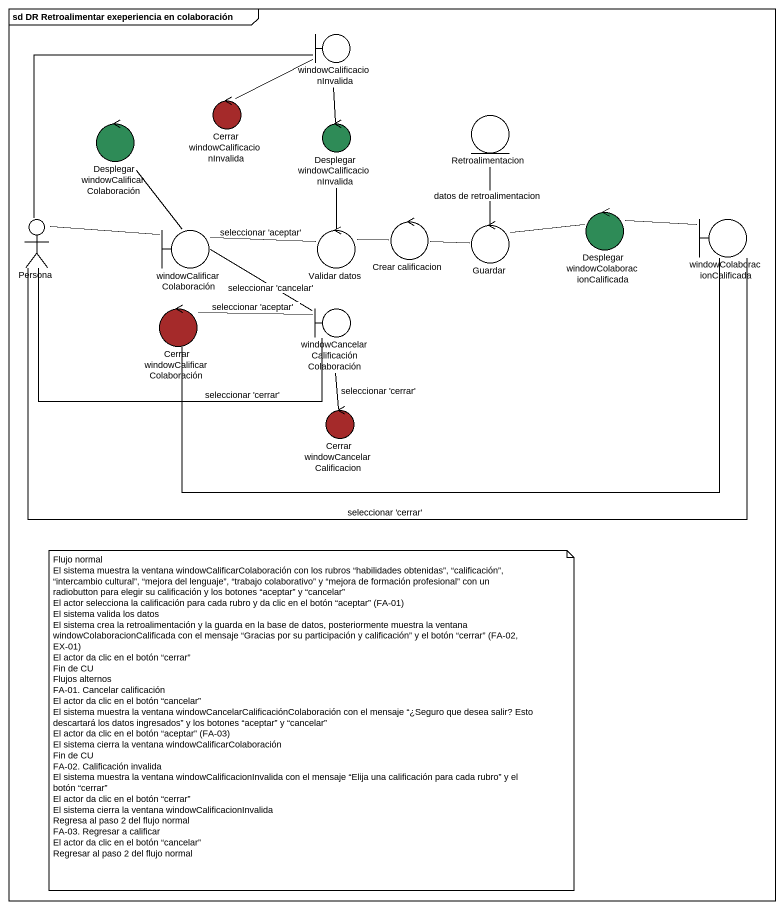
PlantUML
@startuml
mainframe sd DR Retroalimentar exeperiencia en colaboración
boundary windowCalificacionInvalida
control "Cerrar windowCalificacionInvalida" as Cerrar_windowCalificacionInv #A52A2A
control "Desplegar windowCalificarColaboración" as Desplegar #2E8B57
control "Desplegar windowCalificacionInvalida" as Desplegar_2 #2E8B57
entity Retroalimentacion
actor Persona
control "Desplegar windowColaboracionCalificada" as Desplegar_3 #2E8B57
boundary windowColaboracionCalificada
boundary windowCalificarColaboración
control "Validar datos" as Validar_datos
control "Crear calificacion" as Crear_calificacion
control Guardar
control "Cerrar windowCalificarColaboración" as Cerrar_windowCalificarColabo #A52A2A
boundary "windowCancelarCalificaciónColaboración" as windowCancelarCalificaciónCo
control "Cerrar windowCancelarCalificacion" as Cerrar_windowCancelarCalific #A52A2A
windowCalificacionInvalida -- Cerrar_windowCalificacionInv
windowCalificacionInvalida -- Persona
Desplegar -- windowCalificarColaboración
Desplegar_2 -up- windowCalificacionInvalida
Desplegar_2 -- Validar_datos
Persona -right- windowColaboracionCalificada : seleccionar 'cerrar'
Desplegar_3 -right- windowColaboracionCalificada
Desplegar_3 -left- Guardar
windowColaboracionCalificada -left- Cerrar_windowCalificarColabo
windowCalificarColaboración -left- Persona
windowCalificarColaboración -right- Validar_datos : seleccionar 'aceptar'
Validar_datos -right- Crear_calificacion
Crear_calificacion -right- Guardar
Guardar -up- Retroalimentacion : datos de retroalimentacion
windowCancelarCalificaciónCo -left- Persona : seleccionar 'cerrar'
windowCancelarCalificaciónCo -left- windowCalificarColaboración : seleccionar 'cancelar'
windowCancelarCalificaciónCo -left- Cerrar_windowCalificarColabo : seleccionar 'aceptar'
windowCancelarCalificaciónCo -- Cerrar_windowCancelarCalific : seleccionar 'cerrar'
note as N1
  Flujo normal
  El sistema muestra la ventana windowCalificarColaboración con los rubros “habilidades obtenidas”, “calificación”, “intercambio cultural”, “mejora del lenguaje”, “trabajo colaborativo” y “mejora de formación profesional” con un radiobutton para elegir su calificación y los botones “aceptar” y “cancelar”
  El actor selecciona la calificación para cada rubro y da clic en el botón “aceptar” (FA-01)
  El sistema valida los datos
  El sistema crea la retroalimentación y la guarda en la base de datos, posteriormente muestra la ventana windowColaboracionCalificada con el mensaje “Gracias por su participación y calificación” y el botón “cerrar” (FA-02, EX-01)
  El actor da clic en el botón “cerrar”
  Fin de CU
  Flujos alternos
  FA-01. Cancelar calificación
  El actor da clic en el botón “cancelar”
  El sistema muestra la ventana windowCancelarCalificaciónColaboración con el mensaje “¿Seguro que desea salir? Esto descartará los datos ingresados” y los botones “aceptar” y “cancelar”
  El actor da clic en el botón “aceptar” (FA-03)
  El sistema cierra la ventana windowCalificarColaboración
  Fin de CU
  FA-02. Calificación invalida
  El sistema muestra la ventana windowCalificacionInvalida con el mensaje “Elija una calificación para cada rubro” y el botón “cerrar”
  El actor da clic en el botón “cerrar”
  El sistema cierra la ventana windowCalificacionInvalida
  Regresa al paso 2 del flujo normal
  FA-03. Regresar a calificar
  El actor da clic en el botón “cancelar”
  Regresar al paso 2 del flujo normal
end note
@enduml
